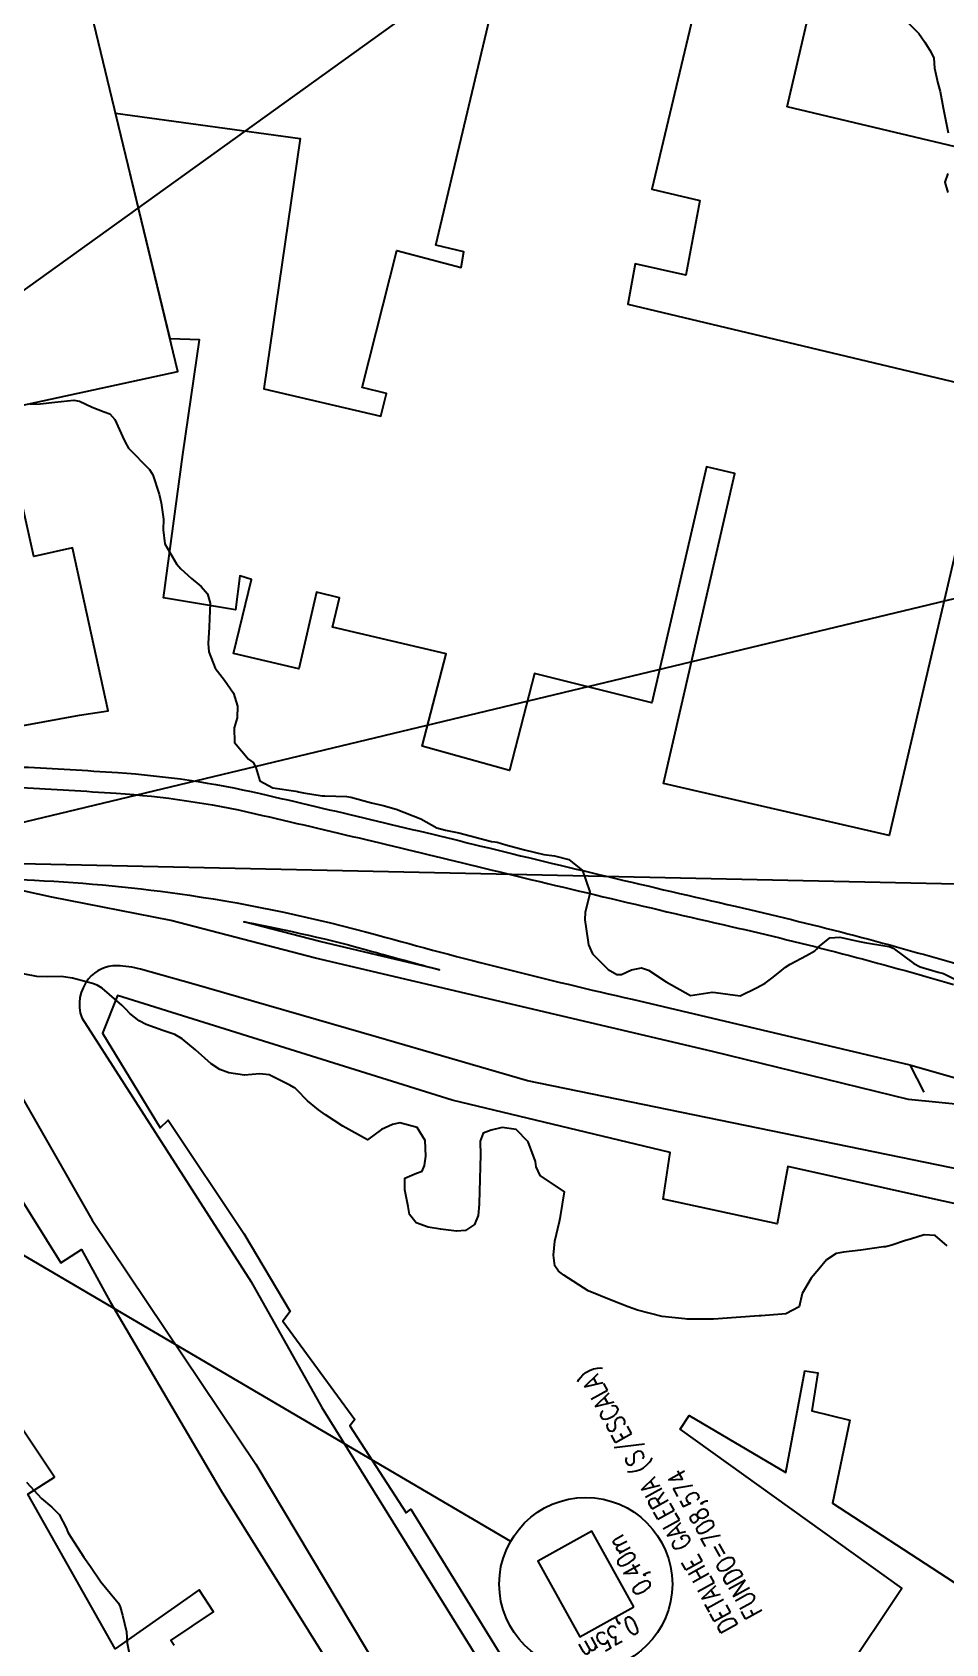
# Model space of a CAD drawing. Header units: metres. Extents: x 298520 to 308411, y 7433745 to 7450750.
# Drawn here: x 307668.3 to 307742.2, y 7434523.5 to 7434653.8 of the extents above; entities that cross this region are included whole.
import ezdxf

# ---------------------------------------------------------------- set-up
doc = ezdxf.new("R2010")
doc.units = ezdxf.units.M
doc.header["$LTSCALE"] = 10
doc.linetypes.add('CONTINUO', pattern=[0])
for name, color, linetype in [('Area Verde e Lazer', 94, 'Continuous'), ('Curvas de Nivel 1m', 11, 'Continuous'), ('Edificações', 30, 'Continuous'), ('Pontes e viadutos', 190, 'Continuous'), ('TEXTO', 45, 'Continuous'), ('Vias Primárias', 230, 'Continuous')]:
    doc.layers.add(name, color=color, linetype=linetype)
doc.styles.add('ROMANS', font='romans', dxfattribs={"height": 0.2})

msp = doc.modelspace()

# ---------------------------------------------------------------- linework, layer by layer
at = {"layer": 'Area Verde e Lazer'}
msp.add_lwpolyline([(307655.02, 7434651.68), (307662.31, 7434622.52), (307680.09, 7434626.36), (307672.93, 7434655.99)], close=True, dxfattribs=at)
at = {"layer": 'Curvas de Nivel 1m', "flags": 128}
for points, elevation in [([(307738.52, 7434655.22), (307740.01, 7434653.71), (307740.5, 7434653.01), (307741, 7434652.21), (307741.23, 7434651.7), (307741.28, 7434650.89), (307741.56, 7434649.69), (307741.75, 7434649), (307741.98, 7434647.69), (307742.4, 7434645.68)], 706), ([(307742.37, 7434642.37), (307742.11, 7434641.68), (307742.35, 7434640.85)], 706), ([(307668.13, 7434623.73), (307668.94, 7434623.76), (307670.14, 7434623.88), (307671.67, 7434624.06), (307672.14, 7434623.98), (307673.16, 7434623.48), (307674.13, 7434623.12), (307674.59, 7434622.96), (307675, 7434622.49), (307675.75, 7434620.82), (307675.93, 7434620.47), (307675.98, 7434620.36), (307676.09, 7434620.16), (307677.79, 7434618.45), (307678.07, 7434618.01), (307678.58, 7434616.44), (307678.74, 7434615.74), (307678.92, 7434614.44), (307678.9, 7434613.56), (307679.04, 7434612.44), (307679.98, 7434610.82), (307680.34, 7434610.42), (307681.18, 7434609.63), (307681.96, 7434608.98), (307682.49, 7434608.39), (307682.69, 7434607.64), (307682.65, 7434606.39), (307682.61, 7434605.7), (307682.55, 7434604.39), (307682.6, 7434603.69), (307683.11, 7434602.39), (307683.87, 7434601.42), (307684.58, 7434600.37), (307684.9, 7434599.31), (307684.88, 7434598.37), (307684.63, 7434597.56), (307684.68, 7434596.37), (307685.79, 7434595.03), (307686.19, 7434594.75), (307686.38, 7434594.35), (307686.71, 7434593.28), (307687.77, 7434592.7), (307689.63, 7434592.45), (307689.76, 7434592.41), (307689.85, 7434592.39), (307690.24, 7434592.3), (307691.76, 7434592.06), (307691.97, 7434592.07), (307693.76, 7434592.01), (307694.08, 7434591.94), (307695.75, 7434591.48), (307696.7, 7434591.28), (307697.74, 7434590.99), (307699.73, 7434590.19), (307701.02, 7434589.46), (307701.72, 7434589.27), (307702.82, 7434589.06), (307703.72, 7434588.82), (307705.46, 7434588.38), (307705.72, 7434588.35), (307705.92, 7434588.32), (307706.61, 7434588.11), (307707.71, 7434587.79), (307708.11, 7434587.68), (307709.7, 7434587.31), (307710.54, 7434587.21), (307711.7, 7434586.91), (307712.81, 7434586.03), (307713.4, 7434584.29), (307713.37, 7434584.02), (307713.04, 7434582.64), (307713.01, 7434582.03), (307713.25, 7434580.4), (307713.31, 7434580.02), (307713.61, 7434579.27), (307714.88, 7434578.01), (307715.59, 7434577.61), (307715.97, 7434577.61), (307716.77, 7434577.98), (307717.59, 7434578.16), (307718.16, 7434577.96), (307719.58, 7434577.01), (307721.56, 7434575.92), (307723.29, 7434576.18), (307723.57, 7434576.17), (307725.56, 7434575.88), (307726.9, 7434576.54), (307727.58, 7434576.92), (307728.12, 7434577.31), (307728.77, 7434577.84), (307729.23, 7434578.2), (307729.6, 7434578.45), (307730.94, 7434579.14), (307731.61, 7434579.53), (307731.74, 7434579.67), (307731.84, 7434579.8), (307732.83, 7434580.58), (307733.63, 7434580.62), (307735.07, 7434580.32), (307735.62, 7434580.21), (307737.44, 7434579.91), (307737.62, 7434579.87), (307737.95, 7434579.73), (307739.6, 7434578.5), (307740.12, 7434578.23), (307741.59, 7434577.81), (307742.01, 7434577.68), (307743.58, 7434576.91)], 707), ([(307742.3, 7434555.68), (307741.34, 7434556.51), (307740.46, 7434556.57), (307739.33, 7434556.22), (307738.94, 7434556.1), (307737.82, 7434555.73), (307737.44, 7434555.61), (307737.32, 7434555.59), (307737.16, 7434555.58), (307735.33, 7434555.31), (307733.93, 7434555.17), (307733.32, 7434555.06), (307732.55, 7434554.55), (307731.94, 7434553.79), (307731.3, 7434553.07), (307730.59, 7434551.82), (307730.35, 7434550.74), (307729.26, 7434550.17), (307728.94, 7434550.15), (307727.26, 7434550.02), (307727.1, 7434550.01), (307725.25, 7434549.88), (307723.41, 7434549.74), (307723.25, 7434549.74), (307721.42, 7434549.75), (307721.25, 7434549.75), (307721.09, 7434549.76), (307719.25, 7434549.95), (307717.26, 7434550.47), (307716.51, 7434550.73), (307715.27, 7434551.23), (307713.28, 7434552.02), (307711.3, 7434553.29), (307710.87, 7434553.61), (307710.58, 7434554.05), (307710.46, 7434554.91), (307710.57, 7434556.05), (307710.95, 7434557.64), (307711.04, 7434558.04), (307711.37, 7434560.04), (307709.39, 7434561.35), (307709.08, 7434562.07), (307709, 7434562.48), (307708.42, 7434564.08), (307707.44, 7434565.09), (307706.31, 7434565.24), (307705.44, 7434565.02), (307704.77, 7434564.79), (307704.53, 7434564.13), (307704.56, 7434562.98), (307704.54, 7434562.13), (307704.5, 7434561.02), (307704.47, 7434560.13), (307704.45, 7434559.04), (307704.37, 7434558.13), (307704.08, 7434557.4), (307703.34, 7434556.92), (307702.62, 7434556.87), (307701.34, 7434557.03), (307700.33, 7434557.17), (307699.35, 7434557.52), (307698.83, 7434558.2), (307698.71, 7434558.85), (307698.45, 7434560.2), (307698.44, 7434561.15), (307699.39, 7434561.56), (307699.85, 7434561.72), (307700.04, 7434562.18), (307700.15, 7434562.92), (307700.1, 7434564.18), (307699.44, 7434565.24), (307698.03, 7434565.61), (307697.44, 7434565.47), (307696.57, 7434565.09), (307695.42, 7434564.24), (307693.44, 7434565.34), (307692.02, 7434566.27), (307691.46, 7434566.68), (307690.57, 7434567.4), (307689.68, 7434568.31), (307689.57, 7434568.41), (307689.47, 7434568.47), (307689.13, 7434568.66), (307687.48, 7434569.51), (307686.71, 7434569.57), (307685.48, 7434569.48), (307684.2, 7434569.66), (307683.49, 7434569.92), (307682.77, 7434570.39), (307681.51, 7434571.53), (307680.44, 7434572.42), (307679.85, 7434572.75), (307679.53, 7434572.88), (307678.87, 7434573.09), (307677.53, 7434573.58), (307676.95, 7434573.87), (307676.19, 7434574.47), (307675.88, 7434574.8), (307675.55, 7434575.14), (307673.96, 7434576.5), (307673.57, 7434576.74), (307673.19, 7434576.88), (307671.57, 7434577.31), (307670.66, 7434577.45), (307669.58, 7434577.42), (307668.68, 7434577.46), (307667.58, 7434577.67)], 707), ([(307667.84, 7434536.56), (307669.07, 7434535.23), (307669.89, 7434534.54), (307670.48, 7434533.95), (307671.05, 7434532.86), (307671.2, 7434532.52), (307671.4, 7434532.16), (307672.49, 7434530.51), (307673.01, 7434529.73), (307673.87, 7434528.49), (307674.98, 7434527.14), (307675.28, 7434526.78), (307675.43, 7434526.47), (307675.62, 7434525.81), (307675.93, 7434524.47), (307676, 7434523.53), (307676.19, 7434522.46)], 707)]:
    msp.add_lwpolyline(points, dxfattribs=dict(at, elevation=elevation))
at = {"layer": 'Edificações'}
for points in [[(307723.3, 7434661.65), (307718.41, 7434641.12), (307722.31, 7434640.19), (307721.18, 7434634.15), (307717.08, 7434635.07), (307716.49, 7434631.81), (307746.04, 7434624.77), (307737.61, 7434588.84), (307719.36, 7434593.05), (307725.13, 7434618.12), (307722.84, 7434618.67), (307718.42, 7434599.57), (307708.93, 7434601.94), (307706.91, 7434594.12), (307699.84, 7434596.07), (307701.79, 7434603.55), (307692.59, 7434605.7), (307693.17, 7434608.07), (307691.3, 7434608.53), (307689.88, 7434602.32), (307684.59, 7434603.57), (307686.05, 7434609.55), (307685.09, 7434609.85), (307684.76, 7434607.1), (307678.92, 7434608.07), (307680.5, 7434619.67), (307681.83, 7434628.93), (307679.46, 7434629.01), (307675.04, 7434647.25), (307689.97, 7434645.22), (307687.05, 7434624.96), (307696.51, 7434622.77), (307696.97, 7434624.58), (307694.99, 7434625.08), (307697.8, 7434636.16), (307703, 7434634.78), (307703.21, 7434636.05), (307700.94, 7434636.6), (307707.73, 7434665.1)], [(307774.45, 7434520.99), (307784.59, 7434524.58), (307781.4, 7434534.51), (307765.84, 7434528.94), (307764.08, 7434529.32), (307769.36, 7434553.31), (307741.15, 7434559.48), (307729.42, 7434562.08), (307728.56, 7434557.44), (307719.33, 7434559.45), (307719.9, 7434563.22), (307702.28, 7434567.44), (307675.2, 7434575.92), (307673.98, 7434572.87), (307678.65, 7434565.22), (307679.3, 7434565.82), (307685.43, 7434556.66), (307689.16, 7434550.37), (307688.57, 7434549.59), (307694.4, 7434541.62), (307693.99, 7434541.12), (307698.55, 7434534.07), (307698.93, 7434534.37), (307713.68, 7434510.46)], [(307679.8, 7434523.36), (307679.51, 7434523.77), (307682.96, 7434526.09), (307681.8, 7434527.85), (307675.02, 7434523.08), (307667.94, 7434535.58), (307670.1, 7434536.97), (307666.01, 7434543.1), (307664.36, 7434542.18), (307655.81, 7434558.26), (307664.52, 7434564.04), (307670.62, 7434554.31), (307672.3, 7434555.37), (307674.6, 7434551.14), (307683.59, 7434535.85), (307694.19, 7434518.87)], [(307733.92, 7434520.92), (307738.63, 7434528), (307720.71, 7434540.84), (307721.45, 7434541.94), (307729.25, 7434537.33), (307730.8, 7434545.56), (307731.85, 7434545.39), (307731.35, 7434542.34), (307734.44, 7434541.58), (307733.04, 7434534.85), (307742.22, 7434528.88), (307748.92, 7434524.48), (307751.1, 7434536.79), (307754.62, 7434536.15), (307751.92, 7434524.67), (307755.68, 7434523.87), (307754.45, 7434517.85)]]:
    msp.add_lwpolyline(points, dxfattribs=at)
for points in [[(307729.36, 7434647.78), (307732.72, 7434662.13), (307744, 7434659.49), (307743.68, 7434657.59), (307746.46, 7434656.91), (307745.37, 7434651.6), (307753.37, 7434649.67), (307753.75, 7434647.66), (307752.74, 7434642.22)], [(307667.08, 7434617.47), (307657.93, 7434615.41), (307658.99, 7434609.97), (307657.63, 7434609.75), (307658.81, 7434604.43), (307657.76, 7434604.3), (307658.72, 7434599.46), (307664, 7434600.3), (307664.61, 7434597.22), (307672.13, 7434598.58), (307674.46, 7434598.93), (307671.56, 7434612.12), (307668.44, 7434611.41)]]:
    msp.add_lwpolyline(points, close=True, dxfattribs=at)
at = {"layer": 'Pontes e viadutos'}
for points in [[(307495.34, 7434570.14), (307497.4, 7434569.73), (307512, 7434577.6), (307530.1, 7434589, -0.045032), (307536.32, 7434592.18, -0.025586), (307546.24, 7434595.59, -0.053426), (307560.99, 7434598.16, -0.026998), (307574.82, 7434598.34, -0.000962), (307600.59, 7434597.21), (307612.85, 7434596.91), (307633.11, 7434596.19), (307639.25, 7434595.87), (307656.71, 7434594.93), (307667.53, 7434594.39, -0.004256), (307675.22, 7434593.94, -0.039914), (307686.74, 7434592.24, -0.003269), (307704.6, 7434588, 0.003608), (307725.17, 7434583.13, -0.014675), (307743.29, 7434578.41, 0.019531), (307751.42, 7434576.38, 0.021439), (307755.11, 7434575.78), (307759.35, 7434577.78)], [(307512.35, 7434564.49), (307512.76, 7434568.26), (307514.58, 7434569.18), (307532.99, 7434580.07), (307540.22, 7434583.9), (307546.46, 7434586.08, -0.039783), (307555, 7434588.32, -0.045609), (307568.39, 7434589.47, -0.01876), (307581.12, 7434588.92, 0.020409), (307593.14, 7434588.44), (307610.95, 7434587.96), (307627.27, 7434587.23), (307645.93, 7434586.26), (307668.48, 7434585.23, -0.025366), (307681.02, 7434584.02, -0.030971), (307696.19, 7434580.81, 0.012008), (307716.84, 7434575.61), (307739.29, 7434570.32), (307740.43, 7434568.1)]]:
    msp.add_lwpolyline(points, format="xyb", dxfattribs=at)
at = {"layer": 'TEXTO', "linetype": 'CONTINUO'}
for points in [[(307623.21, 7434601, 0), (307786.21, 7434718.21, 0)], [(307643.65, 7434584.19, 0), (307832.57, 7434629.56, 0)], [(307623.83, 7434587.52, 0), (307863.56, 7434582.33, 0)], [(307617.41, 7434584.38, 0), (307707, 7434531.79, 0)]]:
    msp.add_polyline3d(points, dxfattribs=at)
msp.add_polyline3d([(307716.96, 7434526.47, 0), (307713.57, 7434532.59, 0), (307709.19, 7434530.17, 0), (307712.59, 7434524.05, 0), (307716.96, 7434526.47, 0)], close=True, dxfattribs=at)
msp.add_circle((307713.08, 7434528.32), 7, dxfattribs=at)
at = {"layer": 'Vias Primárias'}
for points in [[(307634.12, 7434653.2), (307628.15, 7434668.52), (307621.83, 7434665.44), (307631.4, 7434642.38), (307637.38, 7434628.86), (307646.4, 7434606.17), (307647.52, 7434603.06), (307649.38, 7434599.47), (307653.02, 7434594.53), (307659.79, 7434583.38), (307665.42, 7434571.25), (307673.16, 7434557.75), (307686.38, 7434538.03), (307698.58, 7434517.61)], [(307739.29, 7434570.32), (307750.01, 7434567.24), (307744.09, 7434567.01), (307739.17, 7434567.51), (307723.33, 7434571.39), (307691.22, 7434578.94), (307679.53, 7434581.99), (307669.9, 7434583.87), (307666.57, 7434584.58), (307663.74, 7434588.35), (307660.82, 7434592.25), (307658.1, 7434594.57), (307653.93, 7434605.18), (307634.12, 7434653.2)]]:
    msp.add_lwpolyline(points, dxfattribs=at)
for points in [[(307574.75, 7434596.67, -0.000963), (307600.53, 7434595.54), (307612.8, 7434595.24), (307633.03, 7434594.52), (307639.16, 7434594.21), (307656.63, 7434593.26), (307667.45, 7434592.72, -0.004256), (307675.11, 7434592.27, -0.039914), (307686.37, 7434590.61, -0.003269), (307704.21, 7434586.37, 0.003608), (307724.8, 7434581.5, -0.014675), (307742.83, 7434576.81, 0.019531)], [(307691.73, 7434542.59), (307720.57, 7434496.16), (307733.18, 7434476.33, 0.029206), (307735.23, 7434473.49, 0.302506), (307737.75, 7434472.72), (307768.51, 7434491.51), (307788.88, 7434503.72, 0.123131), (307792.3, 7434507.13, 0.227024), (307793.26, 7434517.27), (307781.97, 7434542.81), (307777.88, 7434549.02), (307773.98, 7434553.45), (307770.55, 7434556.21), (307749.89, 7434560.49), (307708.37, 7434569.02), (307696.12, 7434572.56), (307681.39, 7434576.83), (307677.06, 7434578.03, 0.061578), (307675.17, 7434578.32, 0.23132), (307672.86, 7434577.25, 0.263306), (307672.31, 7434574.11), (307686.01, 7434552.77), (307691.73, 7434542.59)]]:
    msp.add_lwpolyline(points, format="xyb", dxfattribs=at)
msp.add_lwpolyline([(307691.56, 7434580.28), (307685.42, 7434581.88, -0.021552), (307695.81, 7434579.48, 0.003165), (307701.25, 7434578)], format="xyb", close=True, dxfattribs=at)

# ---------------------------------------------------------------- texts
at = {"layer": 'TEXTO', "style": 'ROMANS', "width": 0.8}
for s, rotation, p in [('DETALHE GALERIA (S/ESCALA)', 119, (307725.41, 7434524.93)), ('FUNDO=708,574', 119, (307727.41, 7434526.06)), ('0,40m', 119, (307718.51, 7434527.98)), ('0,35m', 209, (307716.86, 7434525.86))]:
    msp.add_text(s, height=1.5, rotation=rotation, dxfattribs=at).set_placement(p)

doc.saveas('drawing.dxf')
